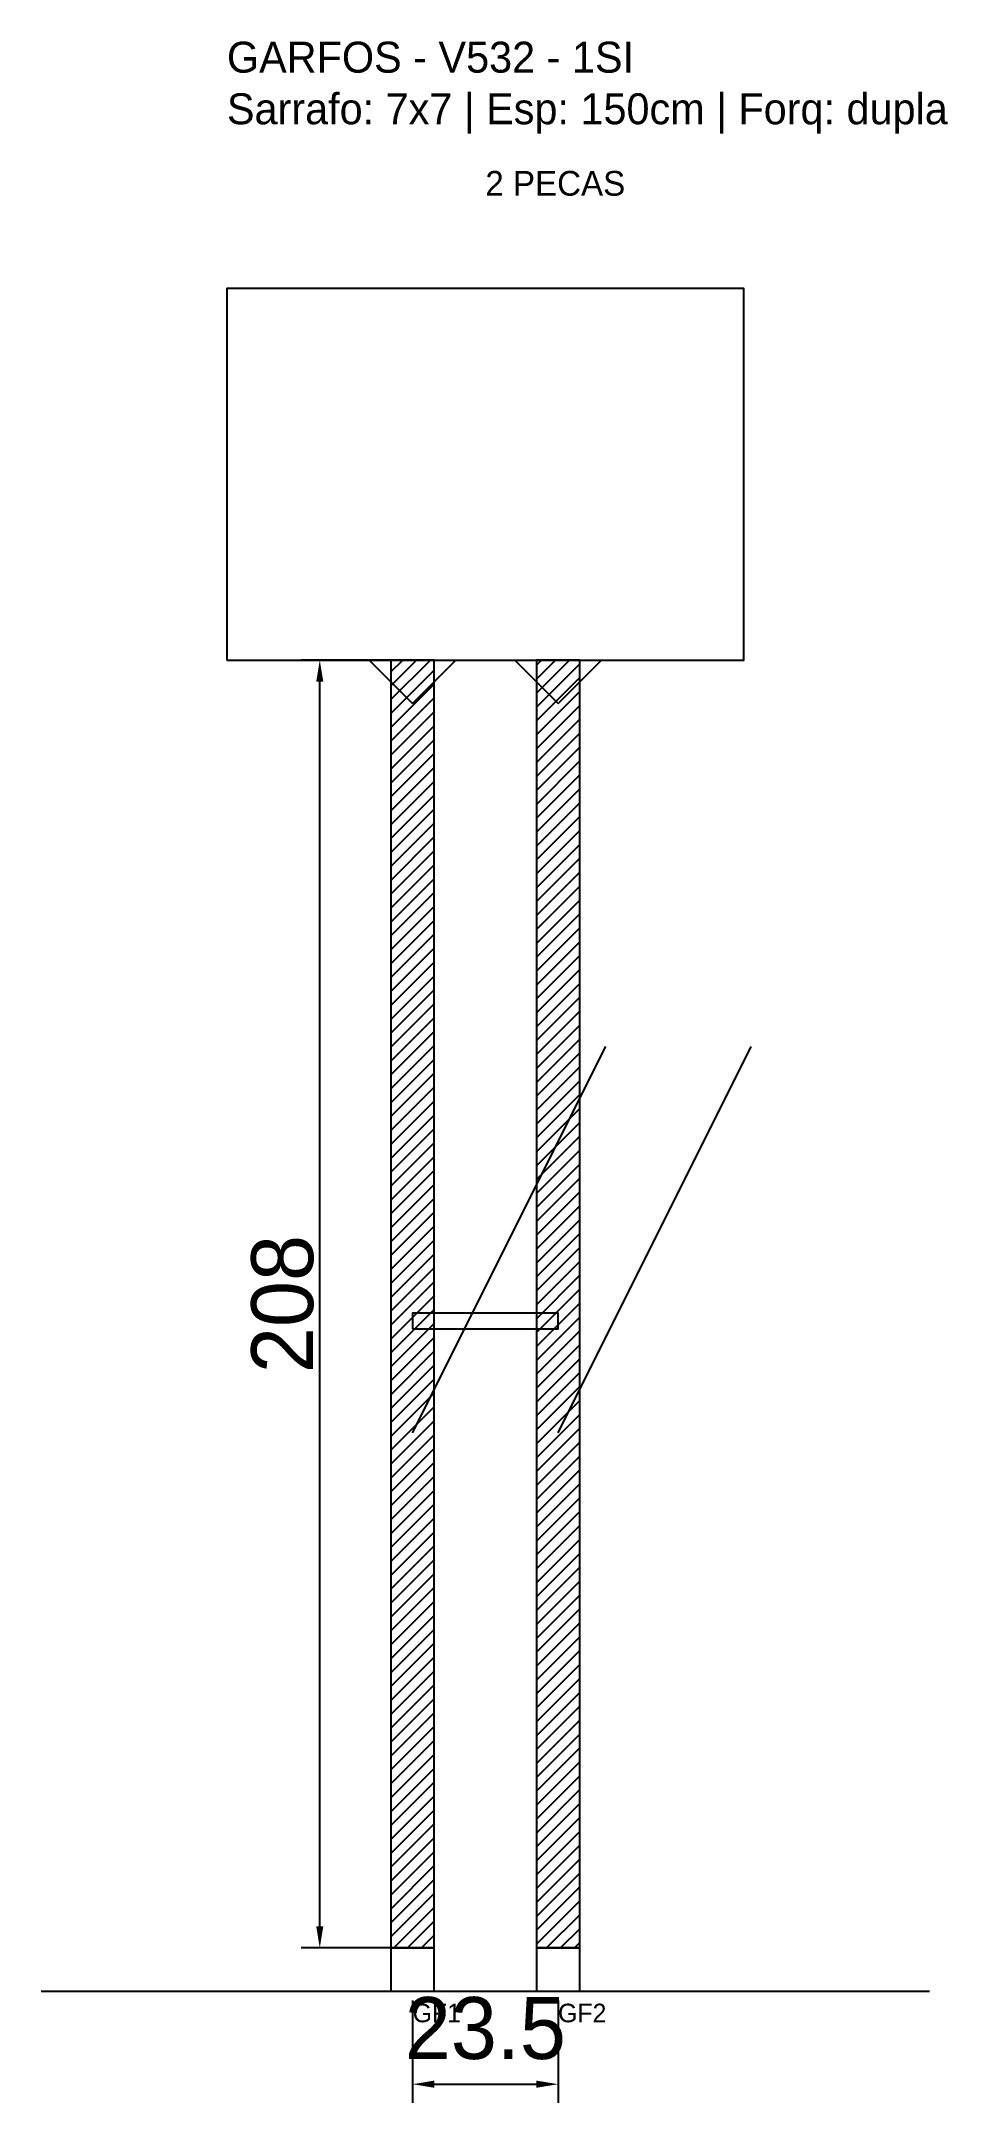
# Model space of a CAD drawing. Header units: metres. Extents: x -30 to 116, y -25 to 308.
import ezdxf

# ---------------------------------------------------------------- set-up
doc = ezdxf.new("R2010")
doc.units = ezdxf.units.M
for name, color, linetype in [('BARRA_ANCORAGEM', 1, 'Continuous'), ('COTA', 241, 'Continuous'), ('GARFOS OK', 3, 'Continuous'), ('NOME DA VIGA', 6, 'Continuous'), ('SARR_7x7', 40, 'Continuous'), ('TIRAS REESCORAMENTO', 252, 'Continuous'), ('VIGAS', 3, 'Continuous')]:
    doc.layers.add(name, color=color, linetype=linetype)
doc.dimstyles.new('EZ DXF', dxfattribs={"dimtxt": 10, "dimasz": 3.5, "dimexe": 3, "dimexo": 1.5, "dimgap": 1, "dimtad": 1, "dimdec": 1, "dimdsep": 46, "dimcen": 2.5, "dimazin": 3, "dimtfac": 1, "dimtmove": 0, "dimatfit": 3})

msp = doc.modelspace()

# ---------------------------------------------------------------- hatches: boundary and pattern name
at = {"layer": 'COTA'}
h = msp.add_hatch(dxfattribs=at)
h.set_pattern_fill('ANSI31', scale=0.5)
h.paths.add_polyline_path([(26.5, 0), (33.5, 0), (33.5, 208), (26.5, 208)])
h = msp.add_hatch(dxfattribs=at)
h.set_pattern_fill('ANSI31', scale=0.5)
h.paths.add_polyline_path([(50, 0), (57, 0), (57, 208), (50, 208)])

# ---------------------------------------------------------------- linework, layer by layer
at = {"layer": 'BARRA_ANCORAGEM'}
for p, q in [((30, 83.2), (61.2, 145.6)), ((53.5, 83.2), (84.7, 145.6))]:
    msp.add_line(p, q, dxfattribs=at)
at = {"layer": 'GARFOS OK'}
for p, q in [((30, 201), (23, 208)), ((23, 208), (37, 208)), ((30, 201), (37, 208)), ((53.5, 201), (46.5, 208)), ((46.5, 208), (60.5, 208)), ((53.5, 201), (60.5, 208))]:
    msp.add_line(p, q, dxfattribs=at)
at = {"layer": 'GARFOS OK', "linetype": 'CONTINUOUS'}
msp.add_line((-30, -7), (113.5, -7), dxfattribs=at)
at = {"layer": 'GARFOS OK'}
for points in [[(26.5, 0), (33.5, 0), (33.5, 208), (26.5, 208), (26.5, 0)], [(50, 0), (57, 0), (57, 208), (50, 208), (50, 0)]]:
    msp.add_lwpolyline(points, dxfattribs=at)
at = {"layer": 'SARR_7x7'}
for points in [[(26.5, -7), (33.5, -7), (33.5, 0), (26.5, 0), (26.5, -7)], [(50, -7), (57, -7), (57, 0), (50, 0), (50, -7)]]:
    msp.add_lwpolyline(points, dxfattribs=at)
at = {"layer": 'TIRAS REESCORAMENTO'}
msp.add_lwpolyline([(30, 100), (53.5, 100), (53.5, 102.5), (30, 102.5), (30, 100)], dxfattribs=at)
at = {"layer": 'VIGAS'}
msp.add_lwpolyline([(0, 208), (83.5, 208), (83.5, 268), (0, 268), (0, 208)], dxfattribs=at)

# ---------------------------------------------------------------- texts
at = {"layer": 'NOME DA VIGA'}
for s, height, p in [('2 PECAS', 4, (41.75, 283)), ('GF1', 3, (30, -12)), ('GF2', 3, (53.5, -12))]:
    msp.add_text(s, height=height, dxfattribs=at).set_placement(p)
at = {"layer": 'NOME DA VIGA', "insert": (0, 293), "char_height": 5, "attachment_point": 7}
msp.add_mtext('GARFOS - V532 - 1SI\\PSarrafo: 7x7 | Esp: 150cm | Forq: dupla', dxfattribs=at)

# ---------------------------------------------------------------- dimensions: what is measured, and where the dimension line sits
at = {"layer": 'COTA'}
msp.add_linear_dim(base=(15, 0), p1=(30, 0), p2=(30, 208), angle=90, dimstyle='EZ DXF', dxfattribs=at).render()
msp.add_linear_dim(base=(30, -22), p1=(30, -7), p2=(53.5, -7), dimstyle='EZ DXF', dxfattribs=at).render()

doc.saveas('drawing.dxf')
